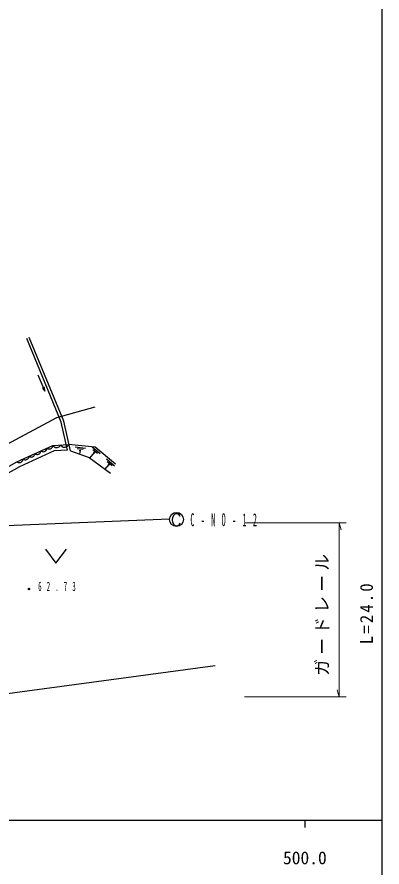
# Model space of a CAD drawing. Units: millimetres, scale not verified. Extents: x 40000 to 680000, y 20000 to 380000.
# Drawn here: x 526966 to 579000, y 198357 to 319318 of the extents above; entities that cross this region are included whole.
import ezdxf
from ezdxf.enums import TextEntityAlignment as Align

# ---------------------------------------------------------------- set-up
doc = ezdxf.new("R2010")
doc.units = ezdxf.units.MM
doc.header["$LTSCALE"] = 1000
for name, color, linetype, lineweight in [('M-BGD', 7, 'Continuous', 25), ('M-BMK-SRVR', 3, 'Continuous', 25), ('M-STR-HTXT', 7, 'Continuous', 13), ('M-STR-STRC', 7, 'Continuous', 25), ('M-TTL-BAND', 7, 'Continuous', 25)]:
    doc.layers.add(name, color=color, linetype=linetype, lineweight=lineweight)
doc.styles.add('ＭＳ ゴシック', font='')
doc.styles.get('ＭＳ ゴシック').set_extended_font_data('MS Gothic')

msp = doc.modelspace()

# ---------------------------------------------------------------- linework, layer by layer
at = {"layer": 'M-BGD'}
for p, q in [((533669, 261797), (528721, 273702)), ((538057, 263812), (532592, 262272)), ((532592, 262272), (517409, 254182)), ((534606, 257593), (533669, 261797)), ((526967, 256021), (532089, 258356)), ((532089, 258356), (534314, 258481)), ((534179, 257672), (532284, 257566)), ((538135, 258079), (534314, 258481)), ((535255, 258131), (536747, 257974)), ((535545, 257899), (536415, 257808)), ((535835, 257668), (536084, 257642)), ((535959, 257655), (535899, 257083)), ((537663, 258147), (538815, 257187)), ((537775, 257793), (538447, 257233)), ((541021, 255675), (538135, 258079)), ((532284, 257566), (527328, 255307)), ((534606, 257593), (537266, 256629)), ((537266, 256629), (540278, 254385)), ((537983, 257360), (537301, 256541)), ((537887, 257440), (538079, 257280)), ((521854, 253178), (526967, 256021)), ((527328, 255307), (522310, 252516)), ((540052, 255636), (539445, 254907)), ((539732, 256423), (540885, 255463)), ((539844, 256069), (540516, 255509)), ((539956, 255716), (540148, 255555))]:
    msp.add_line(p, q, dxfattribs=at)
for points in [[(534179, 257672), (533287, 261675), (528352, 273548)], [(529960, 268391), (530925, 266084), (530880, 266607), (530585, 266484), (530925, 266084)], [(526967, 256021), (527059, 255959), (527134, 255930), (527227, 255910), (527354, 255905), (527466, 255935), (527570, 255983), (527665, 256047), (527746, 256146), (527791, 256230), (527819, 256305), (527832, 256415), (527923, 256353), (527999, 256324), (528091, 256304), (528219, 256299), (528330, 256329), (528434, 256377), (528530, 256441), (528610, 256540), (528655, 256624), (528684, 256699), (528696, 256809), (528783, 256750), (528854, 256723), (528942, 256704), (529063, 256700), (529168, 256728), (529267, 256773), (529358, 256834), (529433, 256928), (529477, 257007), (529503, 257078), (529515, 257183), (529606, 257120), (529682, 257092), (529775, 257071), (529902, 257067), (530014, 257097), (530117, 257144), (530213, 257209), (530293, 257308), (530339, 257391), (530367, 257467), (530380, 257577), (530471, 257514), (530546, 257486), (530639, 257465), (530766, 257461), (530878, 257491), (530982, 257538), (531078, 257603), (531158, 257702), (531203, 257785), (531231, 257861), (531244, 257971), (531335, 257908), (531411, 257880), (531503, 257860), (531631, 257855), (531742, 257885), (531846, 257932), (531942, 257997), (532022, 258096), (532068, 258179), (532096, 258255), (532108, 258365)], [(532089, 258356), (532161, 258250), (532231, 258188), (532322, 258127), (532458, 258068), (532591, 258054), (532723, 258061), (532853, 258091), (532981, 258164), (533066, 258235), (533128, 258304), (533188, 258418), (533263, 258307), (533336, 258242), (533431, 258178), (533573, 258117), (533712, 258102), (533850, 258110), (533986, 258140), (534120, 258217), (534208, 258291), (534273, 258364), (534336, 258482)], [(531029, 243610), (532529, 241610), (534029, 243610)]]:
    msp.add_lwpolyline(points, dxfattribs=at)
for points in [[(530902, 266140), (530860, 266577), (530620, 266477)], [(530879, 266195), (530840, 266547), (530656, 266470)], [(530856, 266250), (530820, 266517), (530691, 266463)], [(530833, 266306), (530800, 266487), (530726, 266456)], [(530802, 266379), (530780, 266457), (530762, 266449)]]:
    msp.add_lwpolyline(points, close=True, dxfattribs=at)
for centre, radius in [((531228, 257831), 25), ((528668, 237914), 100), ((528668, 237914), 60), ((528668, 237914), 20)]:
    msp.add_circle(centre, radius, dxfattribs=at)
at = {"layer": 'M-BMK-SRVR'}
msp.add_line((519388, 222213), (555233, 227017), dxfattribs=at)
at = {"layer": 'M-STR-HTXT'}
for p, q in [((559400, 247339), (573887, 247339)), ((572887, 247339), (572887, 222569)), ((572887, 247339), (573167, 246339)), ((573887, 222569), (559400, 222569)), ((572887, 222569), (572607, 223569))]:
    msp.add_line(p, q, dxfattribs=at)
at = {"layer": 'M-STR-STRC'}
msp.add_line((548705, 247860), (517993, 246594), dxfattribs=at)
msp.add_circle((549704, 247815), 1000, dxfattribs=at)
for centre, radius, start, end in [((550254, 247765), 1151, 145.61981, 214.38055), ((549713, 248127), 499, 10.09106, 144.8515), ((549713, 247402), 499, 215.1489, 349.90895)]:
    msp.add_arc(centre, radius, start, end, dxfattribs=at)
at = {"layer": 'M-TTL-BAND'}
for p, q in [((579000, 20000), (579000, 370000)), ((40000, 205000), (579000, 205000)), ((568000, 205000), (568000, 204000))]:
    msp.add_line(p, q, dxfattribs=at)

# ---------------------------------------------------------------- texts
at = {"layer": 'M-BGD', "insert": (529987, 237616), "char_height": 1320, "attachment_point": 7, "style": 'ＭＳ ゴシック'}
msp.add_mtext('\\T2.51;\\W0.45;62.73', dxfattribs=at)
at = {"layer": 'M-STR-HTXT', "char_height": 1833, "attachment_point": 7, "rotation": 90, "style": 'ＭＳ ゴシック'}
for s, insert in [('\\T1.26;\\W0.95;ガードレール', (571482, 225569)), ('\\T1.26;\\W0.95;L=24.0', (577724, 230069))]:
    msp.add_mtext(s, dxfattribs=dict(at, insert=insert))
at = {"layer": 'M-STR-STRC', "insert": (551680, 246828), "char_height": 1833, "attachment_point": 7, "style": 'ＭＳ ゴシック'}
msp.add_mtext('\\T2.59;\\W0.4;C-NO-12', dxfattribs=at)
at = {"layer": 'M-TTL-BAND', "style": 'ＭＳ ゴシック'}
msp.add_text('500.0', height=1833, dxfattribs=at).set_placement((568000, 198195), align=Align.BOTTOM_CENTER)

doc.saveas('drawing.dxf')
